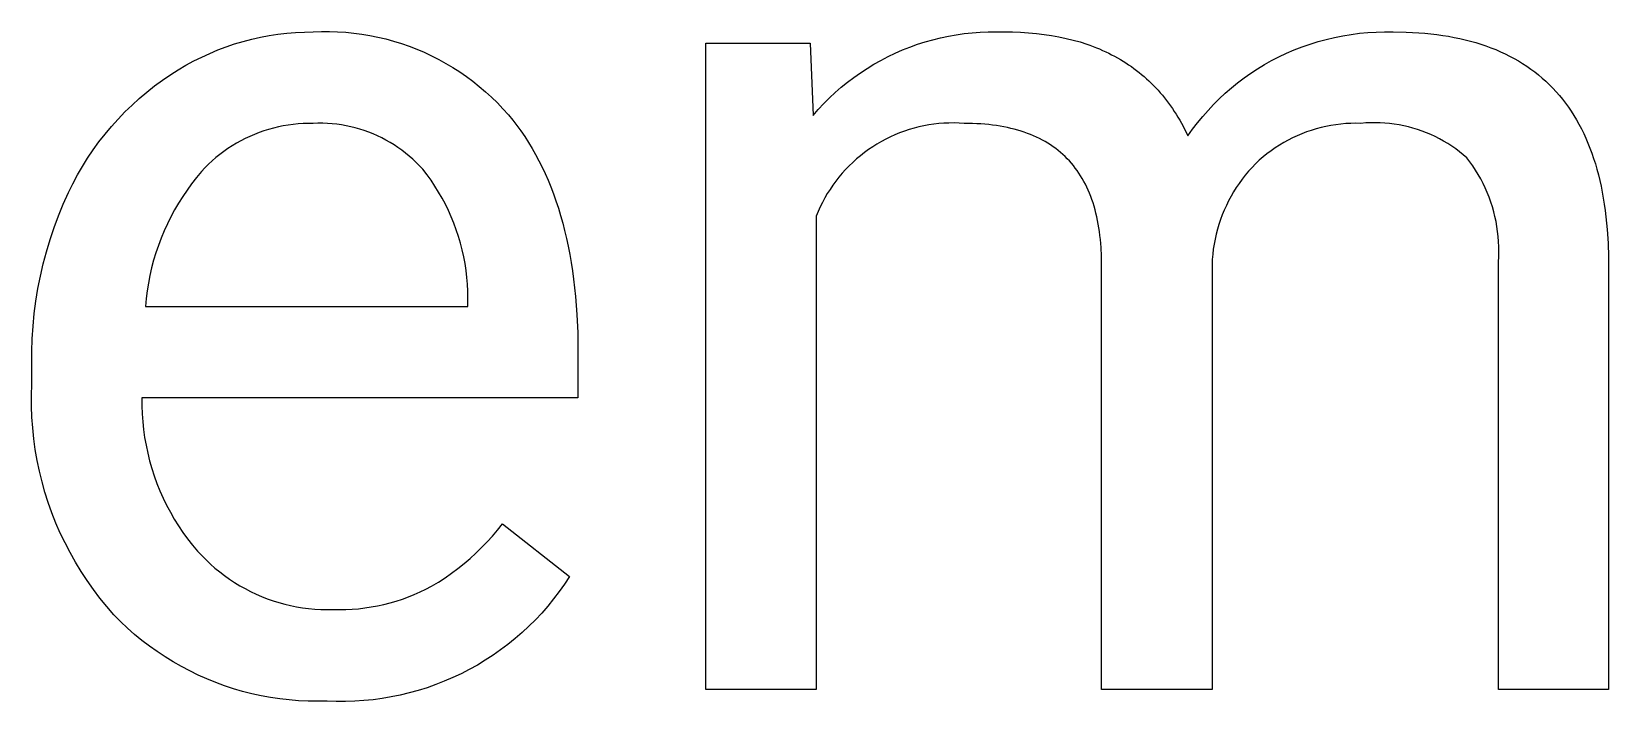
# Model space of a CAD drawing. Header units: millimetres. Extents: x 1102 to 5170, y 19 to 2862.
# Drawn here: x 4131.08 to 4180.44, y 199.08 to 220.05 of the extents above; entities that cross this region are included whole.
import ezdxf

# ---------------------------------------------------------------- set-up
doc = ezdxf.new("R2010")
doc.units = ezdxf.units.MM
doc.header["$MEASUREMENT"] = 0
doc.layers.add('Domyślny', color=7, linetype='Continuous', true_color=0x000000)

msp = doc.modelspace()

# ---------------------------------------------------------------- linework, layer by layer
at = {"layer": 'Domyślny'}
for p, q in [((4137.172, 219.573), (4137.435, 219.662)), ((4137.435, 219.662), (4137.701, 219.741)), ((4137.701, 219.741), (4137.97, 219.812)), ((4137.97, 219.812), (4138.24, 219.873)), ((4138.24, 219.873), (4138.513, 219.924)), ((4138.513, 219.924), (4138.788, 219.967)), ((4138.788, 219.967), (4139.064, 219.999)), ((4139.064, 219.999), (4139.34, 220.022)), ((4139.34, 220.022), (4139.618, 220.036)), ((4139.618, 220.036), (4139.895, 220.04)), ((4139.895, 220.04), (4140.15, 220.05)), ((4140.15, 220.05), (4140.404, 220.05)), ((4140.404, 220.05), (4140.659, 220.043)), ((4140.659, 220.043), (4140.913, 220.027)), ((4140.913, 220.027), (4141.166, 220.002)), ((4141.166, 220.002), (4141.418, 219.968)), ((4141.418, 219.968), (4141.669, 219.926)), ((4141.669, 219.926), (4141.919, 219.876)), ((4141.919, 219.876), (4142.166, 219.817)), ((4142.166, 219.817), (4142.412, 219.75)), ((4142.412, 219.75), (4142.655, 219.675)), ((4142.655, 219.675), (4142.895, 219.592)), ((4152.188, 199.45), (4152.188, 219.682)), ((4152.188, 219.682), (4155.447, 219.682)), ((4155.447, 219.682), (4155.539, 217.424)), ((4158.809, 219.65), (4159.047, 219.727)), ((4159.047, 219.727), (4159.288, 219.795)), ((4159.288, 219.795), (4159.53, 219.856)), ((4159.53, 219.856), (4159.775, 219.908)), ((4159.775, 219.908), (4160.021, 219.952)), ((4160.021, 219.952), (4160.269, 219.988)), ((4160.269, 219.988), (4160.518, 220.015)), ((4160.518, 220.015), (4160.767, 220.034)), ((4160.767, 220.034), (4161.017, 220.044)), ((4161.017, 220.044), (4161.268, 220.046)), ((4161.268, 220.046), (4161.518, 220.04)), ((4161.518, 220.04), (4161.779, 220.037)), ((4161.779, 220.037), (4162.036, 220.027)), ((4162.036, 220.027), (4162.287, 220.012)), ((4162.287, 220.012), (4162.532, 219.989)), ((4162.532, 219.989), (4162.773, 219.961)), ((4162.773, 219.961), (4163.008, 219.926)), ((4163.008, 219.926), (4163.238, 219.885)), ((4163.238, 219.885), (4163.462, 219.837)), ((4163.462, 219.837), (4163.682, 219.783)), ((4163.682, 219.783), (4163.896, 219.723)), ((4163.896, 219.723), (4164.105, 219.656)), ((4164.105, 219.656), (4164.207, 219.62)), ((4170.85, 219.573), (4171.1, 219.659)), ((4171.1, 219.659), (4171.351, 219.737)), ((4171.351, 219.737), (4171.606, 219.806)), ((4171.606, 219.806), (4171.862, 219.866)), ((4171.862, 219.866), (4172.121, 219.918)), ((4172.121, 219.918), (4172.381, 219.961)), ((4172.381, 219.961), (4172.643, 219.995)), ((4172.643, 219.995), (4172.905, 220.019)), ((4172.905, 220.019), (4173.168, 220.035)), ((4173.168, 220.035), (4173.432, 220.042)), ((4173.432, 220.042), (4173.695, 220.04)), ((4173.695, 220.04), (4174.103, 220.033)), ((4174.103, 220.033), (4174.303, 220.025)), ((4174.303, 220.025), (4174.499, 220.013)), ((4174.499, 220.013), (4174.692, 219.997)), ((4174.692, 219.997), (4174.881, 219.978)), ((4174.881, 219.978), (4175.068, 219.956)), ((4175.068, 219.956), (4175.251, 219.93)), ((4175.251, 219.93), (4175.431, 219.901)), ((4175.431, 219.901), (4175.608, 219.868)), ((4175.608, 219.868), (4175.782, 219.832)), ((4175.782, 219.832), (4175.953, 219.792)), ((4175.953, 219.792), (4176.12, 219.749)), ((4176.12, 219.749), (4176.284, 219.703)), ((4176.284, 219.703), (4176.445, 219.653)), ((4136.155, 219.129), (4136.403, 219.253)), ((4136.403, 219.253), (4136.656, 219.368)), ((4136.656, 219.368), (4136.912, 219.475)), ((4136.912, 219.475), (4137.172, 219.573)), ((4142.895, 219.592), (4143.133, 219.5)), ((4143.133, 219.5), (4143.367, 219.401)), ((4143.367, 219.401), (4143.598, 219.293)), ((4143.598, 219.293), (4143.825, 219.178)), ((4143.825, 219.178), (4144.048, 219.055)), ((4157.664, 219.149), (4157.886, 219.265)), ((4157.886, 219.265), (4158.112, 219.373)), ((4158.112, 219.373), (4158.341, 219.473)), ((4158.341, 219.473), (4158.573, 219.565)), ((4158.573, 219.565), (4158.809, 219.65)), ((4164.207, 219.62), (4164.308, 219.583)), ((4164.308, 219.583), (4164.408, 219.544)), ((4164.408, 219.544), (4164.507, 219.504)), ((4164.507, 219.504), (4164.604, 219.462)), ((4164.604, 219.462), (4164.7, 219.418)), ((4164.7, 219.418), (4164.794, 219.373)), ((4164.794, 219.373), (4164.887, 219.326)), ((4164.887, 219.326), (4164.979, 219.277)), ((4164.979, 219.277), (4165.07, 219.227)), ((4165.07, 219.227), (4165.159, 219.176)), ((4165.159, 219.176), (4165.247, 219.123)), ((4169.888, 219.143), (4170.123, 219.263)), ((4170.123, 219.263), (4170.362, 219.374)), ((4170.362, 219.374), (4170.604, 219.478)), ((4170.604, 219.478), (4170.85, 219.573)), ((4176.445, 219.653), (4176.603, 219.6)), ((4176.603, 219.6), (4176.758, 219.543)), ((4176.758, 219.543), (4176.909, 219.483)), ((4176.909, 219.483), (4177.058, 219.419)), ((4177.058, 219.419), (4177.203, 219.352)), ((4177.203, 219.352), (4177.345, 219.282)), ((4177.345, 219.282), (4177.484, 219.208)), ((4177.484, 219.208), (4177.619, 219.13)), ((4135.181, 218.531), (4135.437, 218.706)), ((4135.437, 218.706), (4135.672, 218.855)), ((4135.672, 218.855), (4135.911, 218.996)), ((4135.911, 218.996), (4136.155, 219.129)), ((4144.048, 219.055), (4144.267, 218.925)), ((4144.267, 218.925), (4144.481, 218.788)), ((4144.481, 218.788), (4144.69, 218.643)), ((4156.819, 218.614), (4157.023, 218.759)), ((4157.023, 218.759), (4157.232, 218.896)), ((4157.232, 218.896), (4157.446, 219.026)), ((4157.446, 219.026), (4157.664, 219.149)), ((4165.247, 219.123), (4165.334, 219.068)), ((4165.334, 219.068), (4165.419, 219.012)), ((4165.419, 219.012), (4165.503, 218.954)), ((4165.503, 218.954), (4165.586, 218.894)), ((4165.586, 218.894), (4165.667, 218.833)), ((4165.667, 218.833), (4165.747, 218.77)), ((4165.747, 218.77), (4165.826, 218.706)), ((4165.826, 218.706), (4165.903, 218.64)), ((4169.033, 218.599), (4169.239, 218.746)), ((4169.239, 218.746), (4169.451, 218.886)), ((4169.451, 218.886), (4169.667, 219.018)), ((4169.667, 219.018), (4169.888, 219.143)), ((4177.619, 219.13), (4177.752, 219.049)), ((4177.752, 219.049), (4177.881, 218.965)), ((4177.881, 218.965), (4178.007, 218.877)), ((4178.007, 218.877), (4178.13, 218.786)), ((4178.13, 218.786), (4178.249, 218.692)), ((4178.249, 218.692), (4178.366, 218.594)), ((4134.688, 218.157), (4134.931, 218.349)), ((4134.931, 218.349), (4135.181, 218.531)), ((4144.69, 218.643), (4144.895, 218.492)), ((4144.895, 218.492), (4145.094, 218.333)), ((4145.094, 218.333), (4145.288, 218.168)), ((4156.236, 218.142), (4156.425, 218.306)), ((4156.425, 218.306), (4156.619, 218.463)), ((4156.619, 218.463), (4156.819, 218.614)), ((4165.903, 218.64), (4165.979, 218.573)), ((4165.979, 218.573), (4166.054, 218.504)), ((4166.054, 218.504), (4166.127, 218.433)), ((4166.127, 218.433), (4166.2, 218.361)), ((4166.2, 218.361), (4166.27, 218.287)), ((4166.27, 218.287), (4166.34, 218.212)), ((4166.34, 218.212), (4166.408, 218.135)), ((4168.442, 218.119), (4168.634, 218.286)), ((4168.634, 218.286), (4168.831, 218.446)), ((4168.831, 218.446), (4169.033, 218.599)), ((4178.366, 218.594), (4178.479, 218.492)), ((4178.479, 218.492), (4178.589, 218.387)), ((4178.589, 218.387), (4178.696, 218.279)), ((4178.696, 218.279), (4178.8, 218.167)), ((4134, 217.534), (4134.222, 217.75)), ((4134.222, 217.75), (4134.451, 217.957)), ((4134.451, 217.957), (4134.688, 218.157)), ((4145.288, 218.168), (4145.476, 217.997)), ((4145.476, 217.997), (4145.658, 217.819)), ((4145.658, 217.819), (4145.834, 217.635)), ((4155.704, 217.612), (4155.876, 217.795)), ((4155.876, 217.795), (4156.053, 217.971)), ((4156.053, 217.971), (4156.236, 218.142)), ((4166.408, 218.135), (4166.475, 218.056)), ((4166.475, 218.056), (4166.54, 217.976)), ((4166.54, 217.976), (4166.605, 217.894)), ((4166.605, 217.894), (4166.667, 217.811)), ((4166.667, 217.811), (4166.729, 217.726)), ((4166.729, 217.726), (4166.789, 217.639)), ((4167.903, 217.583), (4168.077, 217.768)), ((4168.077, 217.768), (4168.257, 217.947)), ((4168.257, 217.947), (4168.442, 218.119)), ((4178.8, 218.167), (4178.9, 218.052)), ((4178.9, 218.052), (4178.998, 217.933)), ((4178.998, 217.933), (4179.092, 217.811)), ((4179.092, 217.811), (4179.183, 217.686)), ((4179.183, 217.686), (4179.271, 217.557)), ((4133.578, 217.08), (4133.785, 217.311)), ((4133.785, 217.311), (4134, 217.534)), ((4145.834, 217.635), (4146.004, 217.445)), ((4146.004, 217.445), (4146.138, 217.281)), ((4146.138, 217.281), (4146.267, 217.112)), ((4155.539, 217.424), (4155.704, 217.612)), ((4159.795, 217.187), (4159.637, 217.18)), ((4159.954, 217.188), (4159.795, 217.187)), ((4160.112, 217.185), (4159.954, 217.188)), ((4166.789, 217.639), (4166.848, 217.551)), ((4166.848, 217.551), (4166.906, 217.462)), ((4166.906, 217.462), (4166.962, 217.37)), ((4166.962, 217.37), (4167.017, 217.277)), ((4167.017, 217.277), (4167.071, 217.183)), ((4167.42, 216.995), (4167.575, 217.197)), ((4167.575, 217.197), (4167.736, 217.393)), ((4167.736, 217.393), (4167.903, 217.583)), ((4172.84, 217.188), (4172.691, 217.175)), ((4172.989, 217.195), (4172.84, 217.188)), ((4173.139, 217.197), (4172.989, 217.195)), ((4173.288, 217.194), (4173.139, 217.197)), ((4173.437, 217.186), (4173.288, 217.194)), ((4173.586, 217.172), (4173.437, 217.186)), ((4179.271, 217.557), (4179.356, 217.424)), ((4179.356, 217.424), (4179.437, 217.288)), ((4179.437, 217.288), (4179.515, 217.149)), ((4133.189, 216.599), (4133.38, 216.843)), ((4133.38, 216.843), (4133.578, 217.08)), ((4137.768, 216.702), (4137.629, 216.63)), ((4137.911, 216.769), (4137.768, 216.702)), ((4138.055, 216.831), (4137.911, 216.769)), ((4138.201, 216.888), (4138.055, 216.831)), ((4138.349, 216.94), (4138.201, 216.888)), ((4138.499, 216.987), (4138.349, 216.94)), ((4138.651, 217.029), (4138.499, 216.987)), ((4138.804, 217.066), (4138.651, 217.029)), ((4138.957, 217.098), (4138.804, 217.066)), ((4139.112, 217.124), (4138.957, 217.098)), ((4139.268, 217.145), (4139.112, 217.124)), ((4139.424, 217.16), (4139.268, 217.145)), ((4139.581, 217.171), (4139.424, 217.16)), ((4139.738, 217.176), (4139.581, 217.171)), ((4139.895, 217.175), (4139.738, 217.176)), ((4140.043, 217.18), (4139.895, 217.175)), ((4140.191, 217.179), (4140.043, 217.18)), ((4140.338, 217.173), (4140.191, 217.179)), ((4140.485, 217.163), (4140.338, 217.173)), ((4140.632, 217.147), (4140.485, 217.163)), ((4140.778, 217.126), (4140.632, 217.147)), ((4140.924, 217.1), (4140.778, 217.126)), ((4141.068, 217.07), (4140.924, 217.1)), ((4141.212, 217.034), (4141.068, 217.07)), ((4141.354, 216.994), (4141.212, 217.034)), ((4141.494, 216.949), (4141.354, 216.994)), ((4141.633, 216.899), (4141.494, 216.949)), ((4141.77, 216.844), (4141.633, 216.899)), ((4141.906, 216.785), (4141.77, 216.844)), ((4142.039, 216.721), (4141.906, 216.785)), ((4142.17, 216.653), (4142.039, 216.721)), ((4146.267, 217.112), (4146.393, 216.939)), ((4146.393, 216.939), (4146.514, 216.762)), ((4146.514, 216.762), (4146.631, 216.58)), ((4157.96, 216.75), (4157.818, 216.68)), ((4158.104, 216.815), (4157.96, 216.75)), ((4158.251, 216.875), (4158.104, 216.815)), ((4158.399, 216.93), (4158.251, 216.875)), ((4158.55, 216.98), (4158.399, 216.93)), ((4158.702, 217.024), (4158.55, 216.98)), ((4158.855, 217.064), (4158.702, 217.024)), ((4159.01, 217.098), (4158.855, 217.064)), ((4159.165, 217.126), (4159.01, 217.098)), ((4159.322, 217.149), (4159.165, 217.126)), ((4159.479, 217.167), (4159.322, 217.149)), ((4159.637, 217.18), (4159.479, 217.167)), ((4160.27, 217.175), (4160.112, 217.185)), ((4160.535, 217.171), (4160.27, 217.175)), ((4160.664, 217.166), (4160.535, 217.171)), ((4160.791, 217.158), (4160.664, 217.166)), ((4160.916, 217.148), (4160.791, 217.158)), ((4161.039, 217.136), (4160.916, 217.148)), ((4161.16, 217.122), (4161.039, 217.136)), ((4161.278, 217.106), (4161.16, 217.122)), ((4161.395, 217.088), (4161.278, 217.106)), ((4161.509, 217.067), (4161.395, 217.088)), ((4161.622, 217.045), (4161.509, 217.067)), ((4161.732, 217.02), (4161.622, 217.045)), ((4161.84, 216.993), (4161.732, 217.02)), ((4161.946, 216.964), (4161.84, 216.993)), ((4162.05, 216.932), (4161.946, 216.964)), ((4162.152, 216.899), (4162.05, 216.932)), ((4162.252, 216.863), (4162.152, 216.899)), ((4162.35, 216.825), (4162.252, 216.863)), ((4162.445, 216.785), (4162.35, 216.825)), ((4162.539, 216.743), (4162.445, 216.785)), ((4162.63, 216.699), (4162.539, 216.743)), ((4162.72, 216.652), (4162.63, 216.699)), ((4167.071, 217.183), (4167.174, 216.989)), ((4167.174, 216.989), (4167.272, 216.789)), ((4167.272, 216.789), (4167.42, 216.995)), ((4170.551, 216.722), (4170.411, 216.651)), ((4170.694, 216.788), (4170.551, 216.722)), ((4170.84, 216.85), (4170.694, 216.788)), ((4170.987, 216.906), (4170.84, 216.85)), ((4171.136, 216.957), (4170.987, 216.906)), ((4171.287, 217.003), (4171.136, 216.957)), ((4171.44, 217.044), (4171.287, 217.003)), ((4171.594, 217.079), (4171.44, 217.044)), ((4171.748, 217.109), (4171.594, 217.079)), ((4171.904, 217.134), (4171.748, 217.109)), ((4172.061, 217.153), (4171.904, 217.134)), ((4172.218, 217.167), (4172.061, 217.153)), ((4172.376, 217.175), (4172.218, 217.167)), ((4172.533, 217.178), (4172.376, 217.175)), ((4172.691, 217.175), (4172.533, 217.178)), ((4173.735, 217.154), (4173.586, 217.172)), ((4173.882, 217.13), (4173.735, 217.154)), ((4174.029, 217.101), (4173.882, 217.13)), ((4174.174, 217.067), (4174.029, 217.101)), ((4174.319, 217.029), (4174.174, 217.067)), ((4174.461, 216.985), (4174.319, 217.029)), ((4174.603, 216.936), (4174.461, 216.985)), ((4174.742, 216.882), (4174.603, 216.936)), ((4174.88, 216.824), (4174.742, 216.882)), ((4175.015, 216.761), (4174.88, 216.824)), ((4175.149, 216.693), (4175.015, 216.761)), ((4175.279, 216.621), (4175.149, 216.693)), ((4179.515, 217.149), (4179.59, 217.006)), ((4179.59, 217.006), (4179.662, 216.86)), ((4179.662, 216.86), (4179.731, 216.711)), ((4179.731, 216.711), (4179.797, 216.557)), ((4132.834, 216.091), (4133.007, 216.348)), ((4133.007, 216.348), (4133.189, 216.599)), ((4136.971, 216.202), (4136.849, 216.103)), ((4137.097, 216.297), (4136.971, 216.202)), ((4137.225, 216.387), (4137.097, 216.297)), ((4137.357, 216.472), (4137.225, 216.387)), ((4137.492, 216.554), (4137.357, 216.472)), ((4137.629, 216.63), (4137.492, 216.554)), ((4142.298, 216.58), (4142.17, 216.653)), ((4142.424, 216.503), (4142.298, 216.58)), ((4142.548, 216.422), (4142.424, 216.503)), ((4142.668, 216.337), (4142.548, 216.422)), ((4142.785, 216.247), (4142.668, 216.337)), ((4142.9, 216.154), (4142.785, 216.247)), ((4146.631, 216.58), (4146.744, 216.394)), ((4146.744, 216.394), (4146.852, 216.203)), ((4146.852, 216.203), (4146.957, 216.008)), ((4157.148, 216.26), (4157.023, 216.163)), ((4157.276, 216.354), (4157.148, 216.26)), ((4157.407, 216.442), (4157.276, 216.354)), ((4157.541, 216.526), (4157.407, 216.442)), ((4157.678, 216.606), (4157.541, 216.526)), ((4157.818, 216.68), (4157.678, 216.606)), ((4162.807, 216.604), (4162.72, 216.652)), ((4162.892, 216.553), (4162.807, 216.604)), ((4162.975, 216.5), (4162.892, 216.553)), ((4163.056, 216.445), (4162.975, 216.5)), ((4163.135, 216.388), (4163.056, 216.445)), ((4163.211, 216.328), (4163.135, 216.388)), ((4163.286, 216.267), (4163.211, 216.328)), ((4163.358, 216.203), (4163.286, 216.267)), ((4163.429, 216.137), (4163.358, 216.203)), ((4169.749, 216.223), (4169.626, 216.124)), ((4169.875, 216.318), (4169.749, 216.223)), ((4170.004, 216.408), (4169.875, 216.318)), ((4170.137, 216.494), (4170.004, 216.408)), ((4170.272, 216.574), (4170.137, 216.494)), ((4170.411, 216.651), (4170.272, 216.574)), ((4175.408, 216.544), (4175.279, 216.621)), ((4175.533, 216.463), (4175.408, 216.544)), ((4175.656, 216.378), (4175.533, 216.463)), ((4175.775, 216.288), (4175.656, 216.378)), ((4175.892, 216.195), (4175.775, 216.288)), ((4179.797, 216.557), (4179.859, 216.401)), ((4179.859, 216.401), (4179.918, 216.241)), ((4179.918, 216.241), (4179.974, 216.078)), ((4132.516, 215.56), (4132.67, 215.828)), ((4132.67, 215.828), (4132.834, 216.091)), ((4136.503, 215.783), (4136.396, 215.669)), ((4136.615, 215.894), (4136.503, 215.783)), ((4136.73, 216.001), (4136.615, 215.894)), ((4136.849, 216.103), (4136.73, 216.001)), ((4143.011, 216.057), (4142.9, 216.154)), ((4143.119, 215.956), (4143.011, 216.057)), ((4143.223, 215.851), (4143.119, 215.956)), ((4143.324, 215.743), (4143.223, 215.851)), ((4143.457, 215.57), (4143.324, 215.743)), ((4146.957, 216.008), (4147.057, 215.809)), ((4147.057, 215.809), (4147.152, 215.605)), ((4156.56, 215.732), (4156.453, 215.615)), ((4156.67, 215.846), (4156.56, 215.732)), ((4156.784, 215.955), (4156.67, 215.846)), ((4156.902, 216.061), (4156.784, 215.955)), ((4157.023, 216.163), (4156.902, 216.061)), ((4163.497, 216.069), (4163.429, 216.137)), ((4163.563, 215.999), (4163.497, 216.069)), ((4163.627, 215.926), (4163.563, 215.999)), ((4163.689, 215.852), (4163.627, 215.926)), ((4163.749, 215.775), (4163.689, 215.852)), ((4163.807, 215.696), (4163.749, 215.775)), ((4169.281, 215.795), (4169.174, 215.676)), ((4169.391, 215.91), (4169.281, 215.795)), ((4169.506, 216.021), (4169.391, 215.91)), ((4169.626, 216.124), (4169.506, 216.021)), ((4176.005, 216.097), (4175.892, 216.195)), ((4176.1, 215.971), (4176.005, 216.097)), ((4176.192, 215.842), (4176.1, 215.971)), ((4176.279, 215.709), (4176.192, 215.842)), ((4176.361, 215.574), (4176.279, 215.709)), ((4179.974, 216.078), (4180.027, 215.911)), ((4180.027, 215.911), (4180.077, 215.741)), ((4180.077, 215.741), (4180.123, 215.567)), ((4132.234, 215.009), (4132.37, 215.287)), ((4132.37, 215.287), (4132.516, 215.56)), ((4136.088, 215.288), (4135.945, 215.09)), ((4136.239, 215.481), (4136.088, 215.288)), ((4136.396, 215.669), (4136.239, 215.481)), ((4143.584, 215.393), (4143.457, 215.57)), ((4143.705, 215.212), (4143.584, 215.393)), ((4143.82, 215.026), (4143.705, 215.212)), ((4147.152, 215.605), (4147.244, 215.397)), ((4147.244, 215.397), (4147.331, 215.185)), ((4156.16, 215.242), (4156.071, 215.111)), ((4156.253, 215.369), (4156.16, 215.242)), ((4156.351, 215.494), (4156.253, 215.369)), ((4156.453, 215.615), (4156.351, 215.494)), ((4163.863, 215.615), (4163.807, 215.696)), ((4163.916, 215.532), (4163.863, 215.615)), ((4163.968, 215.447), (4163.916, 215.532)), ((4164.017, 215.359), (4163.968, 215.447)), ((4164.064, 215.269), (4164.017, 215.359)), ((4164.109, 215.178), (4164.064, 215.269)), ((4168.879, 215.298), (4168.789, 215.166)), ((4168.973, 215.428), (4168.879, 215.298)), ((4169.071, 215.553), (4168.973, 215.428)), ((4169.174, 215.676), (4169.071, 215.553)), ((4176.439, 215.437), (4176.361, 215.574)), ((4176.512, 215.296), (4176.439, 215.437)), ((4176.58, 215.153), (4176.512, 215.296)), ((4180.123, 215.567), (4180.166, 215.39)), ((4180.166, 215.39), (4180.207, 215.209)), ((4132.072, 214.648), (4132.234, 215.009)), ((4135.808, 214.887), (4135.677, 214.68)), ((4135.945, 215.09), (4135.808, 214.887)), ((4143.929, 214.837), (4143.82, 215.026)), ((4144.031, 214.645), (4143.929, 214.837)), ((4147.331, 215.185), (4147.414, 214.968)), ((4147.414, 214.968), (4147.493, 214.747)), ((4147.493, 214.747), (4147.567, 214.521)), ((4155.906, 214.84), (4155.831, 214.701)), ((4155.986, 214.977), (4155.906, 214.84)), ((4156.071, 215.111), (4155.986, 214.977)), ((4164.152, 215.084), (4164.109, 215.178)), ((4164.193, 214.987), (4164.152, 215.084)), ((4164.232, 214.889), (4164.193, 214.987)), ((4164.269, 214.789), (4164.232, 214.889)), ((4164.304, 214.686), (4164.269, 214.789)), ((4168.548, 214.752), (4168.477, 214.609)), ((4168.623, 214.893), (4168.548, 214.752)), ((4168.704, 215.031), (4168.623, 214.893)), ((4168.789, 215.166), (4168.704, 215.031)), ((4176.643, 215.009), (4176.58, 215.153)), ((4176.702, 214.862), (4176.643, 215.009)), ((4176.755, 214.713), (4176.702, 214.862)), ((4180.207, 215.209), (4180.244, 215.025)), ((4180.244, 215.025), (4180.277, 214.838)), ((4180.277, 214.838), (4180.308, 214.647)), ((4131.784, 213.912), (4131.922, 214.282)), ((4131.922, 214.282), (4132.072, 214.648)), ((4135.438, 214.253), (4135.33, 214.034)), ((4135.554, 214.468), (4135.438, 214.253)), ((4135.677, 214.68), (4135.554, 214.468)), ((4144.127, 214.449), (4144.031, 214.645)), ((4144.216, 214.25), (4144.127, 214.449)), ((4144.298, 214.048), (4144.216, 214.25)), ((4147.567, 214.521), (4147.637, 214.291)), ((4147.637, 214.291), (4147.703, 214.057)), ((4155.695, 214.415), (4155.634, 214.269)), ((4155.634, 214.269), (4155.634, 199.45)), ((4155.76, 214.559), (4155.695, 214.415)), ((4155.831, 214.701), (4155.76, 214.559)), ((4164.336, 214.581), (4164.304, 214.686)), ((4164.367, 214.474), (4164.336, 214.581)), ((4164.395, 214.365), (4164.367, 214.474)), ((4164.421, 214.254), (4164.395, 214.365)), ((4164.446, 214.14), (4164.421, 214.254)), ((4168.35, 214.315), (4168.294, 214.166)), ((4168.411, 214.463), (4168.35, 214.315)), ((4168.477, 214.609), (4168.411, 214.463)), ((4176.804, 214.562), (4176.755, 214.713)), ((4176.847, 214.41), (4176.804, 214.562)), ((4176.885, 214.256), (4176.847, 214.41)), ((4176.918, 214.102), (4176.885, 214.256)), ((4180.308, 214.647), (4180.335, 214.452)), ((4180.335, 214.452), (4180.359, 214.255)), ((4180.359, 214.255), (4180.398, 213.849)), ((4131.658, 213.537), (4131.784, 213.912)), ((4135.228, 213.811), (4135.135, 213.585)), ((4135.33, 214.034), (4135.228, 213.811)), ((4144.374, 213.843), (4144.298, 214.048)), ((4144.442, 213.636), (4144.374, 213.843)), ((4147.703, 214.057), (4147.765, 213.819)), ((4147.765, 213.819), (4147.822, 213.576)), ((4164.468, 214.025), (4164.446, 214.14)), ((4164.488, 213.907), (4164.468, 214.025)), ((4164.505, 213.787), (4164.488, 213.907)), ((4164.521, 213.665), (4164.505, 213.787)), ((4168.198, 213.861), (4168.157, 213.706)), ((4168.243, 214.014), (4168.198, 213.861)), ((4168.294, 214.166), (4168.243, 214.014)), ((4176.946, 213.946), (4176.918, 214.102)), ((4176.968, 213.789), (4176.946, 213.946)), ((4176.985, 213.632), (4176.968, 213.789)), ((4180.398, 213.849), (4180.424, 213.429)), ((4131.544, 213.158), (4131.658, 213.537)), ((4135.048, 213.356), (4134.97, 213.124)), ((4135.135, 213.585), (4135.048, 213.356)), ((4144.504, 213.427), (4144.442, 213.636)), ((4144.558, 213.216), (4144.504, 213.427)), ((4147.822, 213.576), (4147.875, 213.328)), ((4147.875, 213.328), (4147.924, 213.076)), ((4164.535, 213.541), (4164.521, 213.665)), ((4164.546, 213.414), (4164.535, 213.541)), ((4164.556, 213.286), (4164.546, 213.414)), ((4164.568, 213.022), (4164.556, 213.286)), ((4168.093, 213.393), (4168.068, 213.235)), ((4168.122, 213.55), (4168.093, 213.393)), ((4168.157, 213.706), (4168.122, 213.55)), ((4176.997, 213.474), (4176.985, 213.632)), ((4177.004, 213.316), (4176.997, 213.474)), ((4177.005, 213.158), (4177.004, 213.316)), ((4180.424, 213.429), (4180.438, 212.996)), ((4131.354, 212.391), (4131.443, 212.776)), ((4131.443, 212.776), (4131.544, 213.158)), ((4134.9, 212.889), (4134.837, 212.653)), ((4134.97, 213.124), (4134.9, 212.889)), ((4144.606, 213.003), (4144.558, 213.216)), ((4144.646, 212.789), (4144.606, 213.003)), ((4144.679, 212.573), (4144.646, 212.789)), ((4147.924, 213.076), (4147.969, 212.82)), ((4147.969, 212.82), (4148.009, 212.56)), ((4164.573, 212.75), (4164.568, 213.022)), ((4164.573, 199.45), (4164.573, 212.75)), ((4168.05, 213.077), (4168.036, 212.917)), ((4168.036, 212.917), (4168.036, 199.45)), ((4168.068, 213.235), (4168.05, 213.077)), ((4176.991, 212.842), (4177.001, 213)), ((4176.991, 199.45), (4176.991, 212.842)), ((4177.001, 213), (4177.005, 213.158)), ((4180.438, 212.996), (4180.438, 199.45)), ((4131.278, 212.003), (4131.354, 212.391)), ((4134.782, 212.414), (4134.736, 212.174)), ((4134.837, 212.653), (4134.782, 212.414)), ((4144.705, 212.356), (4144.679, 212.573)), ((4144.723, 212.139), (4144.705, 212.356)), ((4148.009, 212.56), (4148.046, 212.295)), ((4148.046, 212.295), (4148.105, 211.752)), ((4131.214, 211.612), (4131.278, 212.003)), ((4134.697, 211.932), (4134.667, 211.69)), ((4134.736, 212.174), (4134.697, 211.932)), ((4144.734, 211.921), (4144.723, 212.139)), ((4144.738, 211.703), (4144.734, 211.921)), ((4131.164, 211.22), (4131.214, 211.612)), ((4134.667, 211.69), (4134.644, 211.446)), ((4134.644, 211.446), (4144.738, 211.446)), ((4144.738, 211.446), (4144.738, 211.703)), ((4148.105, 211.752), (4148.148, 211.192)), ((4131.1, 210.432), (4131.126, 210.827)), ((4131.126, 210.827), (4131.164, 211.22)), ((4148.148, 211.192), (4148.173, 210.614)), ((4131.088, 210.037), (4131.1, 210.432)), ((4148.173, 210.614), (4148.182, 210.019)), ((4131.089, 209.642), (4131.088, 210.037)), ((4148.182, 210.019), (4148.182, 208.581)), ((4131.089, 209.006), (4131.089, 209.642)), ((4131.077, 208.665), (4131.089, 209.006)), ((4131.078, 208.323), (4131.077, 208.665)), ((4131.09, 207.982), (4131.078, 208.323)), ((4148.182, 208.581), (4134.532, 208.581)), ((4134.532, 208.581), (4134.532, 208.333)), ((4134.532, 208.333), (4134.541, 208.084)), ((4131.114, 207.641), (4131.09, 207.982)), ((4134.541, 208.084), (4134.558, 207.836)), ((4134.558, 207.836), (4134.584, 207.589)), ((4131.149, 207.301), (4131.114, 207.641)), ((4134.584, 207.589), (4134.618, 207.343)), ((4134.618, 207.343), (4134.662, 207.098)), ((4131.196, 206.963), (4131.149, 207.301)), ((4131.254, 206.626), (4131.196, 206.963)), ((4134.662, 207.098), (4134.713, 206.855)), ((4134.713, 206.855), (4134.773, 206.614)), ((4131.324, 206.291), (4131.254, 206.626)), ((4134.773, 206.614), (4134.842, 206.375)), ((4134.842, 206.375), (4134.918, 206.139)), ((4131.405, 205.959), (4131.324, 206.291)), ((4131.498, 205.63), (4131.405, 205.959)), ((4134.918, 206.139), (4135.003, 205.905)), ((4135.003, 205.905), (4135.096, 205.675)), ((4131.601, 205.305), (4131.498, 205.63)), ((4135.096, 205.675), (4135.197, 205.448)), ((4135.197, 205.448), (4135.306, 205.224)), ((4131.716, 204.983), (4131.601, 205.305)), ((4131.842, 204.665), (4131.716, 204.983)), ((4135.306, 205.224), (4135.422, 205.005)), ((4135.422, 205.005), (4135.546, 204.789)), ((4131.978, 204.352), (4131.842, 204.665)), ((4132.125, 204.043), (4131.978, 204.352)), ((4135.546, 204.789), (4135.678, 204.579)), ((4135.678, 204.579), (4135.817, 204.372)), ((4135.817, 204.372), (4135.963, 204.171)), ((4145.503, 204.255), (4145.663, 204.443)), ((4145.663, 204.443), (4145.818, 204.637)), ((4145.818, 204.637), (4147.921, 202.995)), ((4132.282, 203.74), (4132.125, 204.043)), ((4135.963, 204.171), (4136.116, 203.975)), ((4136.116, 203.975), (4136.275, 203.785)), ((4144.987, 203.723), (4145.165, 203.895)), ((4145.165, 203.895), (4145.337, 204.072)), ((4145.337, 204.072), (4145.503, 204.255)), ((4132.449, 203.442), (4132.282, 203.74)), ((4132.627, 203.15), (4132.449, 203.442)), ((4136.275, 203.785), (4136.405, 203.645)), ((4136.405, 203.645), (4136.539, 203.51)), ((4136.539, 203.51), (4136.677, 203.379)), ((4136.677, 203.379), (4136.82, 203.254)), ((4144.422, 203.243), (4144.615, 203.397)), ((4144.615, 203.397), (4144.804, 203.557)), ((4144.804, 203.557), (4144.987, 203.723)), ((4132.814, 202.864), (4132.627, 203.15)), ((4136.82, 203.254), (4136.968, 203.133)), ((4136.968, 203.133), (4137.119, 203.018)), ((4137.119, 203.018), (4137.275, 202.908)), ((4137.275, 202.908), (4137.434, 202.803)), ((4143.814, 202.819), (4144.021, 202.954)), ((4144.021, 202.954), (4144.224, 203.095)), ((4144.224, 203.095), (4144.422, 203.243)), ((4147.921, 202.995), (4147.762, 202.754)), ((4133.012, 202.585), (4132.814, 202.864)), ((4133.218, 202.313), (4133.012, 202.585)), ((4137.434, 202.803), (4137.597, 202.704)), ((4137.597, 202.704), (4137.763, 202.611)), ((4137.763, 202.611), (4137.932, 202.523)), ((4137.932, 202.523), (4138.104, 202.442)), ((4138.104, 202.442), (4138.279, 202.366)), ((4142.873, 202.355), (4143.059, 202.43)), ((4143.059, 202.43), (4143.243, 202.511)), ((4143.243, 202.511), (4143.424, 202.598)), ((4143.424, 202.598), (4143.602, 202.691)), ((4143.602, 202.691), (4143.814, 202.819)), ((4147.595, 202.518), (4147.42, 202.289)), ((4147.762, 202.754), (4147.595, 202.518)), ((4133.434, 202.048), (4133.218, 202.313)), ((4133.658, 201.79), (4133.434, 202.048)), ((4138.279, 202.366), (4138.456, 202.297)), ((4138.456, 202.297), (4138.636, 202.234)), ((4138.636, 202.234), (4138.818, 202.177)), ((4138.818, 202.177), (4139.001, 202.127)), ((4139.001, 202.127), (4139.187, 202.082)), ((4139.187, 202.082), (4139.373, 202.045)), ((4139.373, 202.045), (4139.561, 202.014)), ((4139.561, 202.014), (4139.75, 201.989)), ((4139.75, 201.989), (4139.94, 201.971)), ((4139.94, 201.971), (4140.13, 201.96)), ((4140.13, 201.96), (4140.32, 201.955)), ((4140.32, 201.955), (4140.511, 201.957)), ((4140.511, 201.957), (4140.712, 201.954)), ((4140.712, 201.954), (4140.913, 201.957)), ((4140.913, 201.957), (4141.113, 201.968)), ((4141.113, 201.968), (4141.313, 201.984)), ((4141.313, 201.984), (4141.513, 202.008)), ((4141.513, 202.008), (4141.712, 202.038)), ((4141.712, 202.038), (4141.909, 202.075)), ((4141.909, 202.075), (4142.105, 202.118)), ((4142.105, 202.118), (4142.3, 202.168)), ((4142.3, 202.168), (4142.493, 202.224)), ((4142.493, 202.224), (4142.684, 202.286)), ((4142.684, 202.286), (4142.873, 202.355)), ((4147.237, 202.065), (4147.046, 201.848)), ((4147.42, 202.289), (4147.237, 202.065)), ((4133.867, 201.58), (4133.658, 201.79)), ((4134.083, 201.377), (4133.867, 201.58)), ((4146.644, 201.434), (4146.432, 201.238)), ((4146.849, 201.638), (4146.644, 201.434)), ((4147.046, 201.848), (4146.849, 201.638)), ((4134.305, 201.181), (4134.083, 201.377)), ((4134.534, 200.993), (4134.305, 201.181)), ((4134.769, 200.812), (4134.534, 200.993)), ((4146.214, 201.049), (4145.989, 200.867)), ((4146.432, 201.238), (4146.214, 201.049)), ((4135.011, 200.64), (4134.769, 200.812)), ((4135.257, 200.476), (4135.011, 200.64)), ((4135.51, 200.32), (4135.257, 200.476)), ((4145.522, 200.528), (4145.28, 200.37)), ((4145.759, 200.694), (4145.522, 200.528)), ((4145.989, 200.867), (4145.759, 200.694)), ((4135.767, 200.173), (4135.51, 200.32)), ((4136.029, 200.035), (4135.767, 200.173)), ((4136.296, 199.905), (4136.029, 200.035)), ((4144.524, 199.948), (4144.263, 199.825)), ((4144.781, 200.08), (4144.524, 199.948)), ((4145.033, 200.221), (4144.781, 200.08)), ((4145.28, 200.37), (4145.033, 200.221)), ((4136.567, 199.785), (4136.296, 199.905)), ((4136.841, 199.673), (4136.567, 199.785)), ((4137.12, 199.572), (4136.841, 199.673)), ((4137.401, 199.479), (4137.12, 199.572)), ((4137.686, 199.396), (4137.401, 199.479)), ((4143.181, 199.424), (4142.902, 199.347)), ((4143.456, 199.51), (4143.181, 199.424)), ((4143.729, 199.606), (4143.456, 199.51)), ((4143.998, 199.711), (4143.729, 199.606)), ((4144.263, 199.825), (4143.998, 199.711)), ((4155.634, 199.45), (4152.188, 199.45)), ((4168.036, 199.45), (4164.573, 199.45)), ((4180.438, 199.45), (4176.991, 199.45)), ((4137.973, 199.323), (4137.686, 199.396)), ((4138.263, 199.26), (4137.973, 199.323)), ((4138.554, 199.206), (4138.263, 199.26)), ((4138.847, 199.162), (4138.554, 199.206)), ((4139.142, 199.128), (4138.847, 199.162)), ((4139.437, 199.104), (4139.142, 199.128)), ((4139.733, 199.09), (4139.437, 199.104)), ((4140.03, 199.086), (4139.733, 199.09)), ((4140.326, 199.092), (4140.03, 199.086)), ((4140.615, 199.081), (4140.326, 199.092)), ((4140.903, 199.08), (4140.615, 199.081)), ((4141.192, 199.089), (4140.903, 199.08)), ((4141.48, 199.107), (4141.192, 199.089)), ((4141.768, 199.136), (4141.48, 199.107)), ((4142.054, 199.174), (4141.768, 199.136)), ((4142.338, 199.222), (4142.054, 199.174)), ((4142.621, 199.28), (4142.338, 199.222)), ((4142.902, 199.347), (4142.621, 199.28))]:
    msp.add_line(p, q, dxfattribs=at)

doc.saveas('drawing.dxf')
